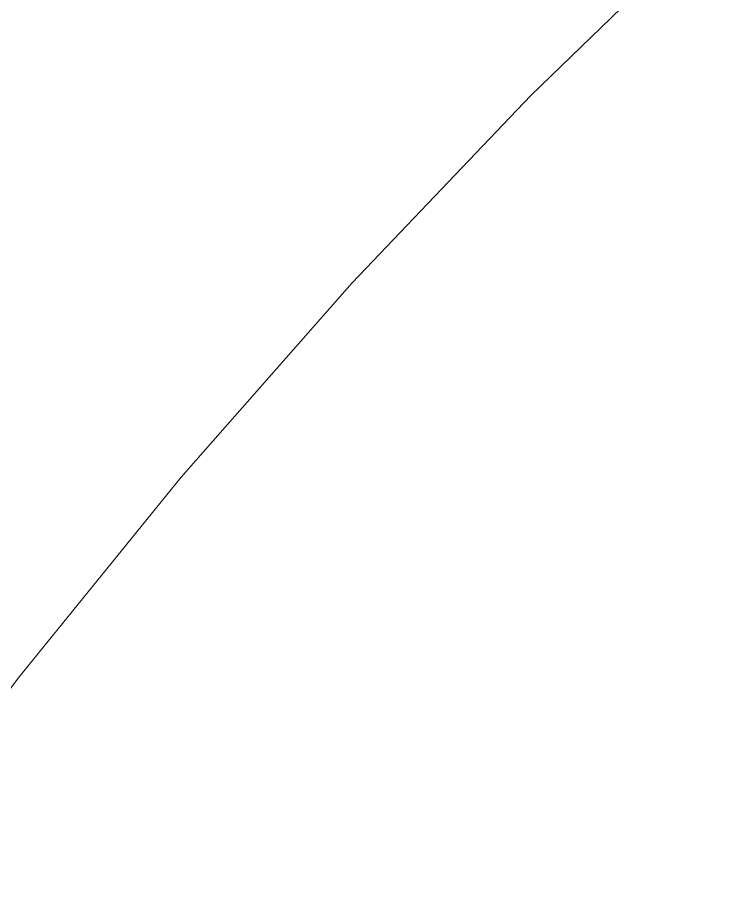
# Model space of a CAD drawing. Header units: millimetres. Extents: x 79795 to 317870, y -36033 to 97293.
# Drawn here: x 161361.4 to 161404.7, y 12538.5 to 12592.2 of the extents above; entities that cross this region are included whole.
import ezdxf

# ---------------------------------------------------------------- set-up
doc = ezdxf.new("R2010")
doc.units = ezdxf.units.MM
doc.header["$MEASUREMENT"] = 0
doc.layers.add('I-FURN', color=8, linetype='CONTINUOUS', lineweight=9)

msp = doc.modelspace()

# ---------------------------------------------------------------- linework, layer by layer
at = {"layer": 'I-FURN'}
for p, q in [((161404.671, 12598.467), (161393.176, 12587.338)), ((161393.176, 12587.338), (161382.136, 12575.759)), ((161382.136, 12575.759), (161371.567, 12563.748)), ((161371.567, 12563.748), (161361.487, 12551.324)), ((161361.487, 12551.324), (161351.913, 12538.506))]:
    msp.add_line(p, q, dxfattribs=at)

doc.saveas('drawing.dxf')
